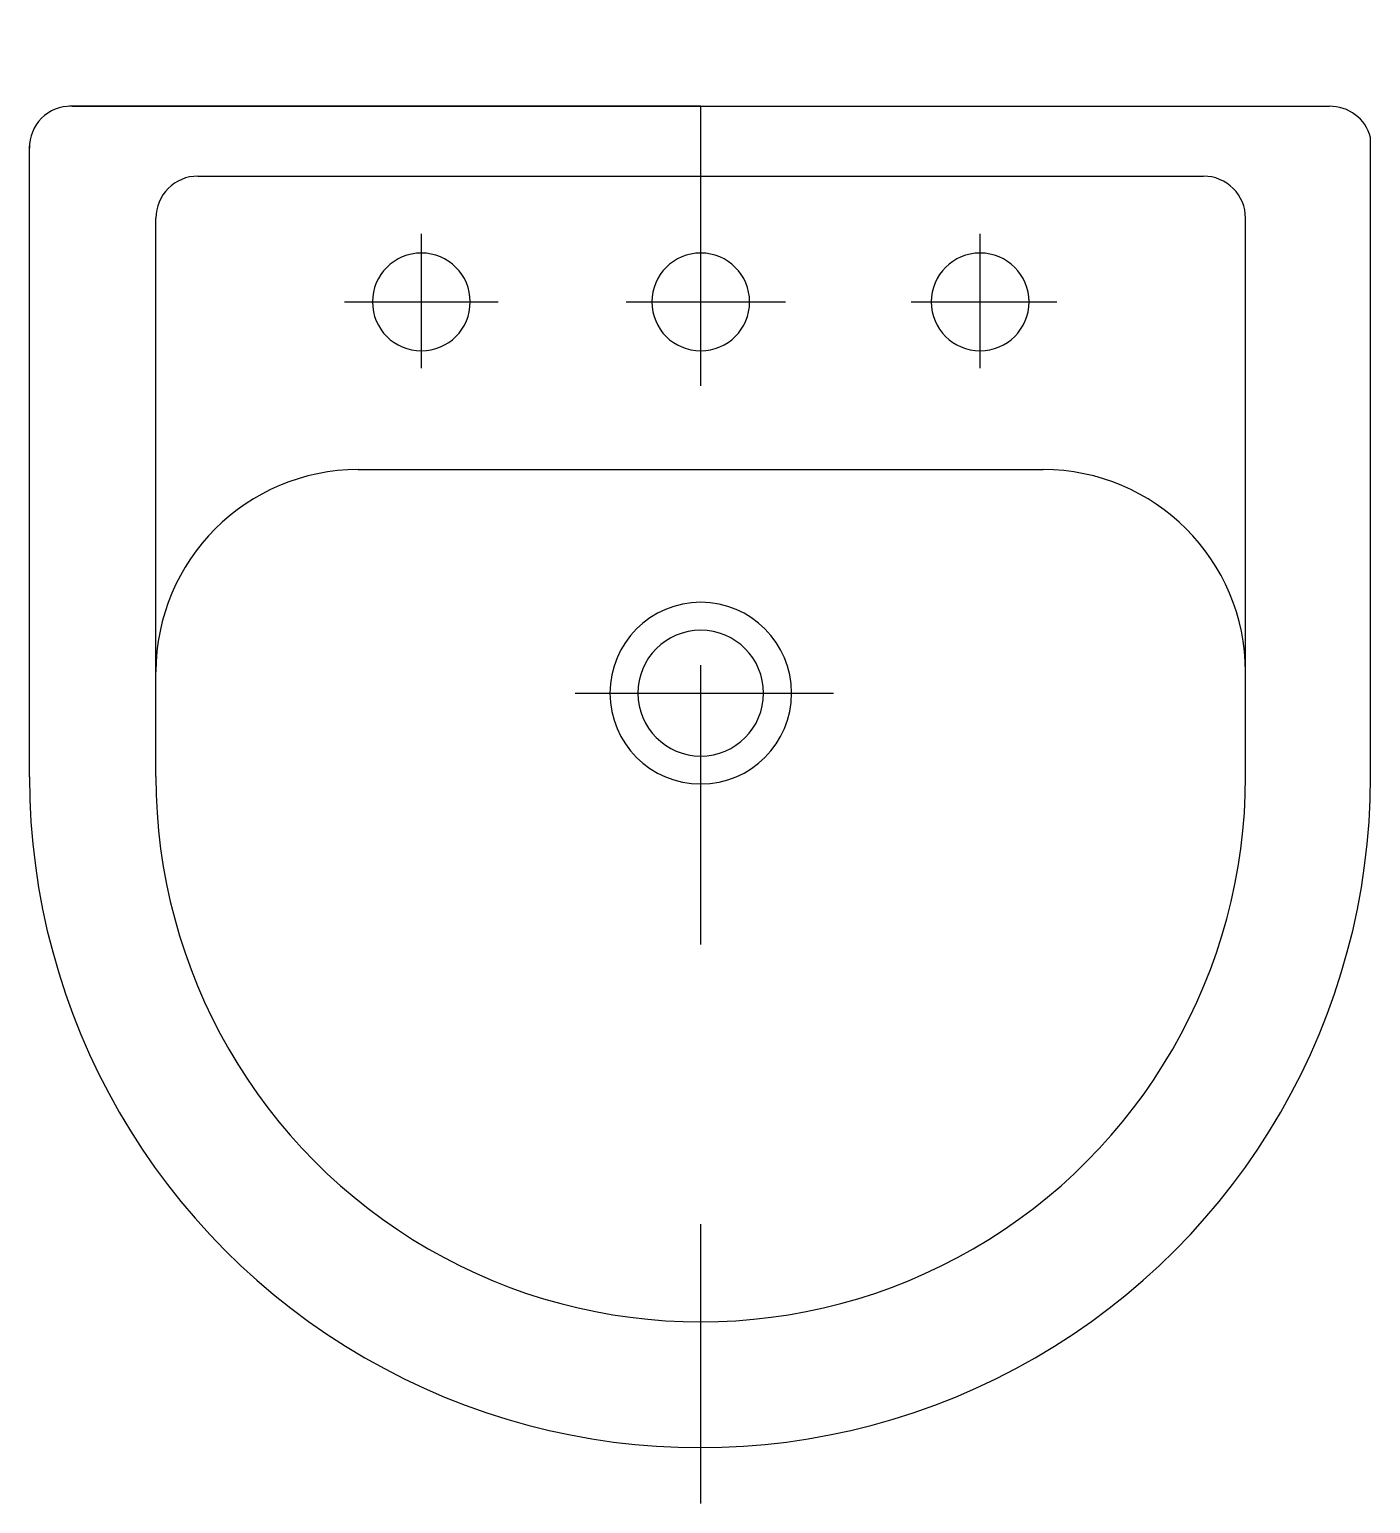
# Model space of a CAD drawing. Extents: x -530.745 to -530.265, y 507.51 to 508.037.
import ezdxf

# ---------------------------------------------------------------- set-up
doc = ezdxf.new("R2010")
doc.units = 0
doc.header["$LTSCALE"] = 0.2
doc.header["$MEASUREMENT"] = 0
for name, pattern in [('AXES', [0.5400000065565109, 0.300000011920929, -0.07999999821186066, 0.07999999821186066, -0.07999999821186066]), ('CACHE', [0.239999994635582, 0.119999997317791, -0.119999997317791]), ('CONTINU', [0])]:
    doc.linetypes.add(name, pattern=pattern)
doc.layers.get('0').update_dxf_attribs({"linetype": 'CONTINUOUS'})
doc.layers.add('DECA_EIXOS', color=5, linetype='AXES')

msp = doc.modelspace()

# ---------------------------------------------------------------- linework, layer by layer
at = {"linetype": 'CONTINUOUS'}
for p, q in [((-530.5054646351321, 508.0095736567275), (-530.7309155404951, 508.0095736567275)), ((-530.5054646351321, 508.0095736567275), (-530.2800137297683, 508.0095736567275)), ((-530.7452064905557, 507.7695736998018), (-530.7452064905556, 507.9952826638345)), ((-530.2652065668498, 507.7695737576498), (-530.2652065668498, 507.9984173415823))]:
    msp.add_line(p, q, dxfattribs=at)
at = {"linetype": 'CONTINU'}
for points in [[(-530.7299484223126, 508.0095736567275), (-530.2799484223126, 508.0095736567275)], [(-530.6849484223126, 507.9845736567275), (-530.3249484223127, 507.9845736567275)], [(-530.6999484223127, 507.7697461926048), (-530.6999483817814, 507.9695736373377)], [(-530.3099484223126, 507.7697461926049), (-530.3099484628442, 507.9695735875954)], [(-530.6275219696759, 507.8795736591117), (-530.3823748749494, 507.8795736591117)]]:
    msp.add_lwpolyline(points, dxfattribs=at)
for points in [[(-530.6849484223126, 507.9845736567275, 0.4142147324063151), (-530.6999483817814, 507.9695736373377)], [(-530.3099484628442, 507.9695735875954, 0.4142157036877741), (-530.3249484223127, 507.9845736567275)], [(-530.5049484223126, 507.9570736221568, 0.9999999999999999), (-530.5049484223126, 507.9220737723605)], [(-530.5049484223126, 507.9220737723605, 0.9999999999999999), (-530.5049484223126, 507.9570736221568)], [(-530.6275219696759, 507.8795736591117, 0.4142128603536278), (-530.6999483841654, 507.8071474182169)], [(-530.3099484604601, 507.8071475085519, 0.4142124950380514), (-530.3823748749494, 507.8795736591117)], [(-530.5049484223126, 507.8320737711684, 0.9999999999999999), (-530.5049484223126, 507.7670736233489)], [(-530.5049484223126, 507.7670736233489, 0.9999999999999999), (-530.5049484223126, 507.8320737711684)], [(-530.5049484223126, 507.8220737377898, 0.9999999999999999), (-530.5049484223126, 507.7770736567275)], [(-530.5049484223126, 507.7770736567275, 0.9999999999999999), (-530.5049484223126, 507.8220737377898)], [(-530.6999484223127, 507.7697461926048, 1.000884982769749), (-530.3099484223126, 507.7697461926049)]]:
    msp.add_lwpolyline(points, format="xyb", dxfattribs=at)
at = {"linetype": 'CACHE'}
for points in [[(-530.6049484223126, 507.9570736221568, 0.9999999999999999), (-530.6049484223126, 507.9220737723605)], [(-530.6049484223126, 507.9220737723605, 0.9999999999999999), (-530.6049484223126, 507.9570736221568)], [(-530.4049484223126, 507.9570736221568, 0.9999999999999999), (-530.4049484223126, 507.9220737723605)], [(-530.4049484223126, 507.9220737723605, 0.9999999999999999), (-530.4049484223126, 507.9570736221568)]]:
    msp.add_lwpolyline(points, format="xyb", dxfattribs=at)
at = {"linetype": 'CONTINUOUS'}
for centre, radius, start, end in [((-530.7305610345993, 507.9949282018337), 0.01464974482635449, 88.61337691216053, 181.3864513592172), ((-530.5052065287027, 507.769573833664), 0.2399999618529965, 89.93838161726329, 90.06161838273671), ((-530.279628267886, 507.9946807354), 0.01489790879751876, 14.52569401341943, 91.48261102942699), ((-530.5052065287027, 507.769573833664), 0.2399999618529965, 179.9999999999729, 0)]:
    msp.add_arc(centre, radius, start, end, dxfattribs=at)
at = {"layer": 'DECA_EIXOS'}
for points in [[(-530.5049484223126, 507.5095736209647), (-530.5049484223126, 508.0370738498466)], [(-530.6049484223126, 507.9158236972587), (-530.6049484223126, 507.9639486972587)], [(-530.4049484223126, 507.9158236972587), (-530.4049484223126, 507.9639486972587)], [(-530.6324482697247, 507.9395736972587), (-530.5774484223126, 507.9395736972587)], [(-530.5316020172834, 507.9395736972587), (-530.4745845001935, 507.9395736972587)], [(-530.4295843476056, 507.9395736972587), (-530.3774484223127, 507.9395736972587)], [(-530.5499484223126, 507.7995736972587), (-530.4573748749493, 507.7995736972587)]]:
    msp.add_lwpolyline(points, dxfattribs=at)

doc.saveas('drawing.dxf')
